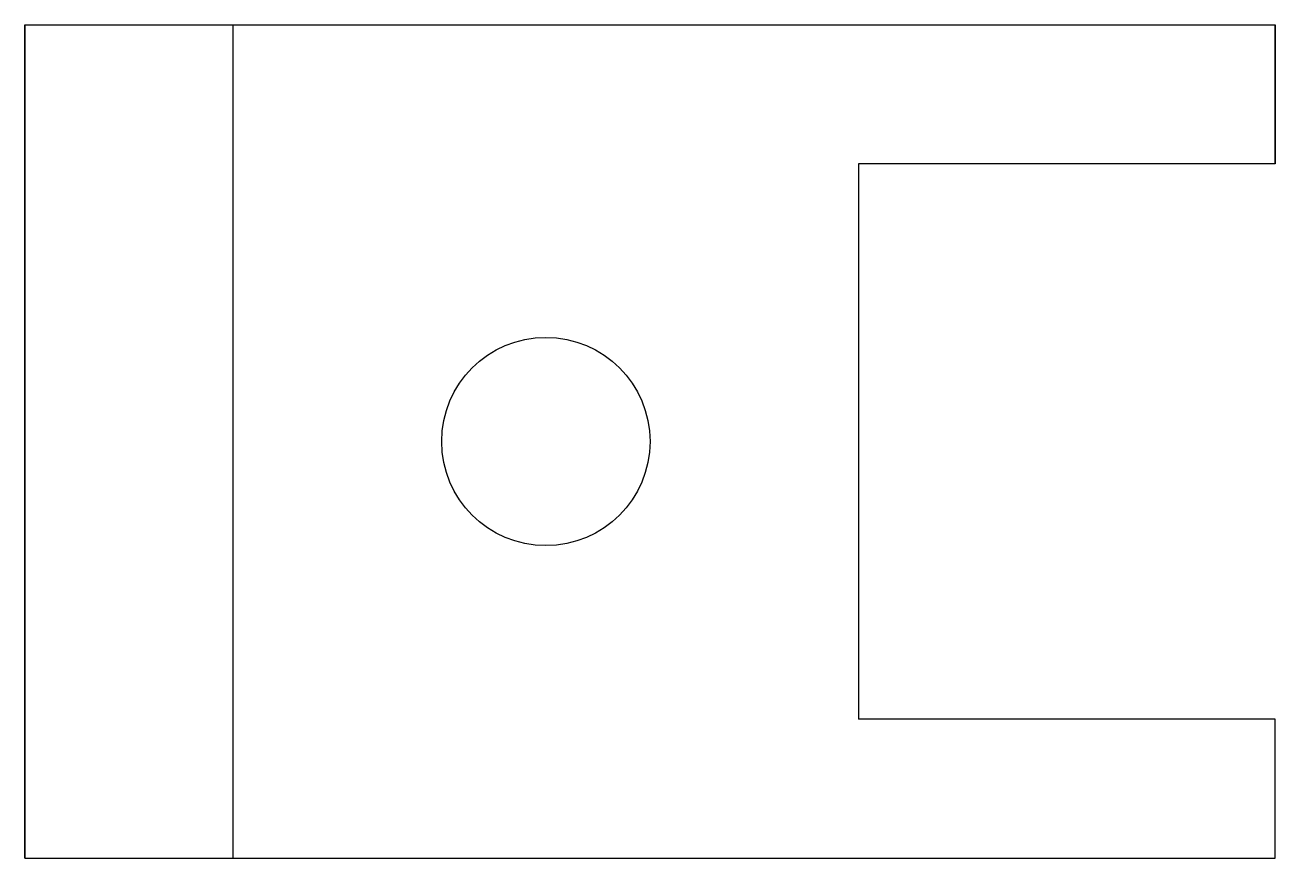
# Model space of a CAD drawing. Header units: inches. Extents: x 0 to 4.5, y 0 to 3.
import ezdxf

# ---------------------------------------------------------------- set-up
doc = ezdxf.new("R2010")
doc.units = ezdxf.units.IN
doc.header["$MEASUREMENT"] = 0

msp = doc.modelspace()

# ---------------------------------------------------------------- linework, layer by layer
for p, q in [((0, 3), (0, 3, 2)), ((0, 3), (4.5, 3)), ((0, 0), (0, 3)), ((0, 3), (4.5, 3)), ((4.5, 3), (4.5, 2.5)), ((4.5, 2.5), (4.5, 3)), ((4.5, 2.5), (3, 2.5)), ((3, 2.5), (3, 0.5)), ((4.5, 2.5), (3, 2.5)), ((3, 2.5), (3, 0.5)), ((4.5, 0.5), (3, 0.5)), ((4.5, 0.5), (3, 0.5)), ((4.5, 0), (4.5, 0.5)), ((4.5, 0), (4.5, 0.5)), ((0, 0), (0, 0, 1.5)), ((0, 0), (4.5, 0)), ((0, 0), (4.5, 0))]:
    msp.add_line(p, q)
at = {"extrusion": (0, -1, 0)}
for p, q in [((0, 0), (0, 3)), ((0, 3), (0, 3, 3)), ((0, 3, 3), (0, 1, 3)), ((0, 0, 1.5), (0, 1, 3)), ((0, 0), (0, 0, 1.5)), ((0.75, 0), (4.5, 0))]:
    msp.add_line(p, q, dxfattribs=at)
at = {"extrusion": (0, 0, -1)}
for p, q in [((0, 3), (0, 0)), ((0.75, 0, 0.75), (0.75, 3, 0.75))]:
    msp.add_line(p, q, dxfattribs=at)
for centre in [(1.875, 1.5, 0.75), (1.875, 1.5), (1.875, 1.5)]:
    msp.add_circle(centre, 0.375)

doc.saveas('drawing.dxf')
